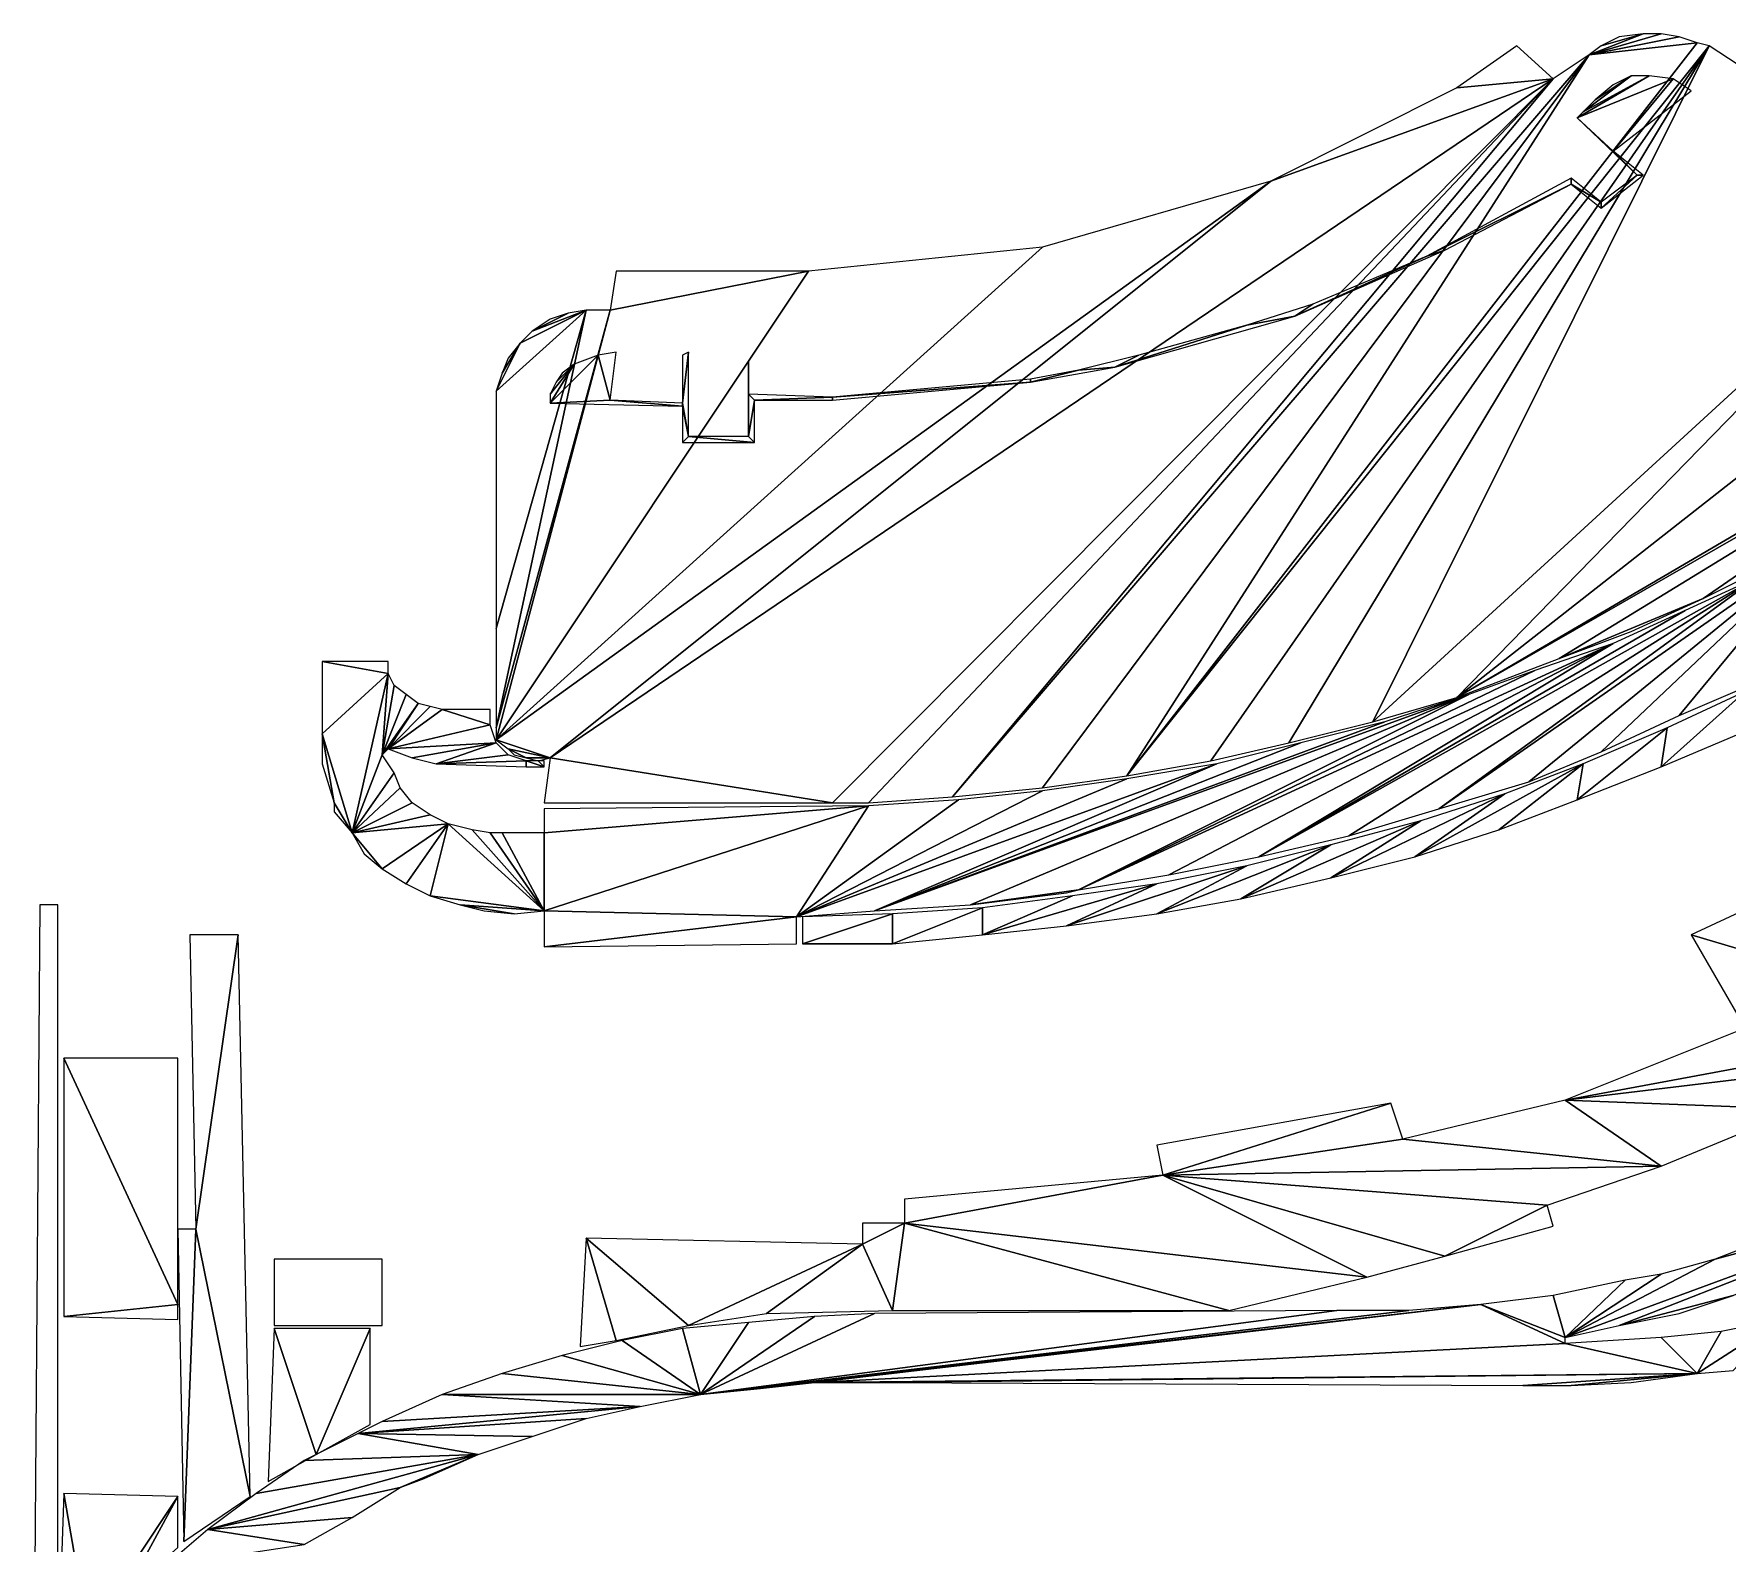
# Model space of a CAD drawing. Extents: x -35430092 to -35393830, y 11991942 to 12015432.
# Drawn here: x -35411066 to -35410281, y 12003744 to 12004443 of the extents above; entities that cross this region are included whole.
import ezdxf

# ---------------------------------------------------------------- set-up
doc = ezdxf.new("R2010")
doc.units = 0

msp = doc.modelspace()

# ---------------------------------------------------------------- linework, layer by layer
at = {"layer": 'mg_to_dxf', "color": 52}
for points in [[(-35410344.64, 12004433.68), (-35410344.64, 12004433.68), (-35410319.59, 12004443.43), (-35410339.08, 12004437.86)], [(-35410344.64, 12004433.68), (-35410344.64, 12004433.68), (-35410311.24, 12004443.43), (-35410319.59, 12004443.43)], [(-35410344.64, 12004433.68), (-35410344.64, 12004433.68), (-35410302.88, 12004442.04), (-35410311.24, 12004443.43)], [(-35410294.53, 12004439.25), (-35410294.53, 12004439.25), (-35410302.88, 12004442.04), (-35410344.64, 12004433.68)], [(-35410339.08, 12004437.86), (-35410339.08, 12004437.86), (-35410319.59, 12004443.43), (-35410330.72, 12004442.04)], [(-35410294.53, 12004439.25), (-35410294.53, 12004439.25), (-35410559.02, 12004099.6), (-35410288.96, 12004437.86)], [(-35410294.53, 12004439.25), (-35410294.53, 12004439.25), (-35410344.64, 12004433.68), (-35410559.02, 12004099.6)], [(-35410288.96, 12004437.86), (-35410288.96, 12004437.86), (-35410559.02, 12004099.6), (-35410520.04, 12004106.56)], [(-35410288.96, 12004437.86), (-35410288.96, 12004437.86), (-35410520.04, 12004106.56), (-35410483.85, 12004114.91)], [(-35410444.87, 12004124.65), (-35410444.87, 12004124.65), (-35410288.96, 12004437.86), (-35410483.85, 12004114.91)], [(-35410180.38, 12004366.87), (-35410180.38, 12004366.87), (-35410288.96, 12004437.86), (-35410444.87, 12004124.65)], [(-35410361.35, 12004422.55), (-35410361.35, 12004422.55), (-35410378.05, 12004437.86), (-35410405.89, 12004418.37)], [(-35410344.64, 12004433.68), (-35410344.64, 12004433.68), (-35410639.76, 12004089.85), (-35410598, 12004094.03)], [(-35410361.35, 12004422.55), (-35410361.35, 12004422.55), (-35410639.76, 12004089.85), (-35410344.64, 12004433.68)], [(-35410344.64, 12004433.68), (-35410344.64, 12004433.68), (-35410598, 12004094.03), (-35410559.02, 12004099.6)], [(-35410826.29, 12004107.95), (-35410826.29, 12004107.95), (-35410695.44, 12004087.07), (-35410361.35, 12004422.55)], [(-35410492.2, 12004375.22), (-35410492.2, 12004375.22), (-35410826.29, 12004107.95), (-35410361.35, 12004422.55)], [(-35410361.35, 12004422.55), (-35410361.35, 12004422.55), (-35410695.44, 12004087.07), (-35410678.73, 12004087.07)], [(-35410361.35, 12004422.55), (-35410361.35, 12004422.55), (-35410678.73, 12004087.07), (-35410639.76, 12004089.85)], [(-35410361.35, 12004422.55), (-35410361.35, 12004422.55), (-35410405.89, 12004418.37), (-35410492.2, 12004375.22)], [(-35410350.21, 12004404.45), (-35410350.21, 12004404.45), (-35410316.8, 12004423.94), (-35410347.43, 12004407.24)], [(-35410350.21, 12004404.45), (-35410350.21, 12004404.45), (-35410305.67, 12004422.55), (-35410316.8, 12004423.94)], [(-35410333.51, 12004389.14), (-35410333.51, 12004389.14), (-35410305.67, 12004422.55), (-35410350.21, 12004404.45)], [(-35410347.43, 12004407.24), (-35410347.43, 12004407.24), (-35410325.16, 12004423.94), (-35410341.86, 12004412.8)], [(-35410347.43, 12004407.24), (-35410347.43, 12004407.24), (-35410316.8, 12004423.94), (-35410325.16, 12004423.94)], [(-35410341.86, 12004412.8), (-35410341.86, 12004412.8), (-35410325.16, 12004423.94), (-35410333.51, 12004419.76)], [(-35410333.51, 12004389.14), (-35410333.51, 12004389.14), (-35410297.32, 12004416.98), (-35410305.67, 12004422.55)], [(-35410333.51, 12004389.14), (-35410333.51, 12004389.14), (-35410350.21, 12004404.45), (-35410322.37, 12004378)], [(-35410319.59, 12004378), (-35410319.59, 12004378), (-35410333.51, 12004389.14), (-35410322.37, 12004378)], [(-35410851.35, 12004116.3), (-35410851.35, 12004116.3), (-35410826.29, 12004107.95), (-35410492.2, 12004375.22)], [(-35410851.35, 12004116.3), (-35410851.35, 12004116.3), (-35410492.2, 12004375.22), (-35410598, 12004344.59)], [(-35410419.81, 12004340.42), (-35410419.81, 12004340.42), (-35410353, 12004373.83), (-35410353, 12004376.61)], [(-35410411.46, 12004343.2), (-35410411.46, 12004343.2), (-35410353, 12004373.83), (-35410419.81, 12004340.42)], [(-35410353, 12004373.83), (-35410353, 12004373.83), (-35410339.08, 12004365.47), (-35410353, 12004376.61)], [(-35410353, 12004373.83), (-35410353, 12004373.83), (-35410339.08, 12004362.69), (-35410339.08, 12004365.47)], [(-35410339.08, 12004362.69), (-35410339.08, 12004362.69), (-35410322.37, 12004378), (-35410339.08, 12004365.47)], [(-35410339.08, 12004362.69), (-35410339.08, 12004362.69), (-35410319.59, 12004378), (-35410322.37, 12004378)], [(-35410405.89, 12004135.79), (-35410405.89, 12004135.79), (-35410180.38, 12004366.87), (-35410444.87, 12004124.65)], [(-35410146.98, 12004339.03), (-35410146.98, 12004339.03), (-35410180.38, 12004366.87), (-35410405.89, 12004135.79)], [(-35410851.35, 12004116.3), (-35410851.35, 12004116.3), (-35410598, 12004344.59), (-35410706.57, 12004333.46)], [(-35410481.06, 12004312.58), (-35410481.06, 12004312.58), (-35410411.46, 12004343.2), (-35410419.81, 12004340.42)], [(-35410481.06, 12004312.58), (-35410481.06, 12004312.58), (-35410419.81, 12004340.42), (-35410472.71, 12004318.15)], [(-35410706.57, 12004333.46), (-35410706.57, 12004333.46), (-35410798.45, 12004315.36), (-35410851.35, 12004116.3)], [(-35410706.57, 12004333.46), (-35410706.57, 12004333.46), (-35410795.66, 12004333.46), (-35410798.45, 12004315.36)], [(-35410113.57, 12004307.01), (-35410113.57, 12004307.01), (-35410146.98, 12004339.03), (-35410405.89, 12004135.79)], [(-35410503.34, 12004308.4), (-35410503.34, 12004308.4), (-35410481.06, 12004312.58), (-35410472.71, 12004318.15)], [(-35410851.35, 12004277.78), (-35410851.35, 12004277.78), (-35410809.58, 12004315.36), (-35410840.21, 12004300.05)], [(-35410851.35, 12004167.81), (-35410851.35, 12004167.81), (-35410809.58, 12004315.36), (-35410851.35, 12004277.78)], [(-35410851.35, 12004121.87), (-35410851.35, 12004121.87), (-35410809.58, 12004315.36), (-35410851.35, 12004167.81)], [(-35410851.35, 12004121.87), (-35410851.35, 12004121.87), (-35410798.45, 12004315.36), (-35410809.58, 12004315.36)], [(-35410851.35, 12004121.87), (-35410851.35, 12004121.87), (-35410798.45, 12004315.36), (-35410851.35, 12004121.87)], [(-35410851.35, 12004121.87), (-35410851.35, 12004121.87), (-35410798.45, 12004315.36)], [(-35410851.35, 12004116.3), (-35410851.35, 12004116.3), (-35410798.45, 12004315.36), (-35410851.35, 12004121.87)], [(-35410840.21, 12004300.05), (-35410840.21, 12004300.05), (-35410809.58, 12004315.36), (-35410834.64, 12004305.62)], [(-35410809.58, 12004315.36), (-35410809.58, 12004315.36), (-35410817.94, 12004313.97), (-35410834.64, 12004305.62)], [(-35410834.64, 12004305.62), (-35410834.64, 12004305.62), (-35410817.94, 12004313.97), (-35410826.29, 12004311.19)], [(-35410564.59, 12004288.91), (-35410564.59, 12004288.91), (-35410481.06, 12004312.58), (-35410503.34, 12004308.4)], [(-35410564.59, 12004288.91), (-35410564.59, 12004288.91), (-35410503.34, 12004308.4), (-35410553.45, 12004294.48)], [(-35410113.57, 12004307.01), (-35410113.57, 12004307.01), (-35410405.89, 12004135.79), (-35410121.92, 12004298.66)], [(-35410851.35, 12004277.78), (-35410851.35, 12004277.78), (-35410840.21, 12004300.05), (-35410848.56, 12004286.13)], [(-35410848.56, 12004286.13), (-35410848.56, 12004286.13), (-35410840.21, 12004300.05), (-35410845.78, 12004293.09)], [(-35410826.29, 12004272.21), (-35410826.29, 12004272.21), (-35410804.02, 12004294.48), (-35410815.15, 12004290.3)], [(-35410798.45, 12004273.6), (-35410798.45, 12004273.6), (-35410804.02, 12004294.48), (-35410826.29, 12004272.21)], [(-35410798.45, 12004273.6), (-35410798.45, 12004273.6), (-35410795.66, 12004295.87), (-35410804.02, 12004294.48)], [(-35410762.26, 12004256.9), (-35410762.26, 12004256.9), (-35410762.26, 12004295.87), (-35410765.04, 12004272.21)], [(-35410765.04, 12004272.21), (-35410765.04, 12004272.21), (-35410762.26, 12004295.87), (-35410765.04, 12004294.48)], [(-35410581.29, 12004287.52), (-35410581.29, 12004287.52), (-35410564.59, 12004288.91), (-35410553.45, 12004294.48)], [(-35410121.92, 12004298.66), (-35410121.92, 12004298.66), (-35410405.89, 12004135.79), (-35410358.56, 12004153.89)], [(-35410358.56, 12004153.89), (-35410358.56, 12004153.89), (-35410291.75, 12004181.73), (-35410121.92, 12004298.66)], [(-35410121.92, 12004298.66), (-35410121.92, 12004298.66), (-35410291.75, 12004181.73), (-35410261.12, 12004197.04)], [(-35410826.29, 12004276.38), (-35410826.29, 12004276.38), (-35410815.15, 12004290.3), (-35410823.5, 12004281.95)], [(-35410826.29, 12004272.21), (-35410826.29, 12004272.21), (-35410815.15, 12004290.3), (-35410826.29, 12004276.38)], [(-35410823.5, 12004281.95), (-35410823.5, 12004281.95), (-35410815.15, 12004290.3), (-35410820.72, 12004286.13)], [(-35410734.41, 12004256.9), (-35410734.41, 12004256.9), (-35410734.41, 12004276.38), (-35410734.41, 12004291.7)], [(-35410734.41, 12004276.38), (-35410734.41, 12004276.38), (-35410734.41, 12004291.7)], [(-35410603.56, 12004281.95), (-35410603.56, 12004281.95), (-35410564.59, 12004288.91), (-35410581.29, 12004287.52)], [(-35410603.56, 12004281.95), (-35410603.56, 12004281.95), (-35410581.29, 12004287.52), (-35410603.56, 12004283.34)], [(-35410695.44, 12004274.99), (-35410695.44, 12004274.99), (-35410603.56, 12004281.95), (-35410603.56, 12004283.34)], [(-35410695.44, 12004273.6), (-35410695.44, 12004273.6), (-35410603.56, 12004281.95), (-35410695.44, 12004274.99)], [(-35410765.04, 12004270.82), (-35410765.04, 12004270.82), (-35410798.45, 12004273.6), (-35410826.29, 12004272.21)], [(-35410765.04, 12004272.21), (-35410765.04, 12004272.21), (-35410798.45, 12004273.6), (-35410765.04, 12004270.82)], [(-35410762.26, 12004256.9), (-35410762.26, 12004256.9), (-35410765.04, 12004272.21), (-35410765.04, 12004270.82)], [(-35410762.26, 12004256.9), (-35410762.26, 12004256.9), (-35410765.04, 12004270.82), (-35410765.04, 12004254.11)], [(-35410734.41, 12004276.38), (-35410734.41, 12004276.38), (-35410731.63, 12004273.6), (-35410695.44, 12004274.99)], [(-35410734.41, 12004256.9), (-35410734.41, 12004256.9), (-35410731.63, 12004273.6), (-35410734.41, 12004276.38)], [(-35410734.41, 12004256.9), (-35410734.41, 12004256.9), (-35410731.63, 12004254.11), (-35410731.63, 12004273.6)], [(-35410695.44, 12004274.99), (-35410695.44, 12004274.99), (-35410731.63, 12004273.6), (-35410695.44, 12004273.6)], [(-35410731.63, 12004254.11), (-35410731.63, 12004254.11), (-35410762.26, 12004256.9), (-35410765.04, 12004254.11)], [(-35410734.41, 12004256.9), (-35410734.41, 12004256.9), (-35410762.26, 12004256.9), (-35410731.63, 12004254.11)], [(-35410414.25, 12004084.28), (-35410414.25, 12004084.28), (-35410372.49, 12004096.81), (-35410236.07, 12004208.17)], [(-35410266.69, 12004191.47), (-35410266.69, 12004191.47), (-35410414.25, 12004084.28), (-35410236.07, 12004208.17)], [(-35410236.07, 12004208.17), (-35410236.07, 12004208.17), (-35410372.49, 12004096.81), (-35410339.08, 12004110.73)], [(-35410236.07, 12004208.17), (-35410236.07, 12004208.17), (-35410339.08, 12004110.73), (-35410302.88, 12004127.44)], [(-35410302.88, 12004127.44), (-35410302.88, 12004127.44), (-35410263.91, 12004144.14), (-35410236.07, 12004208.17)], [(-35410497.77, 12004062.01), (-35410497.77, 12004062.01), (-35410456.01, 12004071.76), (-35410266.69, 12004191.47)], [(-35410300.1, 12004176.16), (-35410300.1, 12004176.16), (-35410497.77, 12004062.01), (-35410266.69, 12004191.47)], [(-35410266.69, 12004191.47), (-35410266.69, 12004191.47), (-35410456.01, 12004071.76), (-35410414.25, 12004084.28)], [(-35410333.51, 12004160.85), (-35410333.51, 12004160.85), (-35410497.77, 12004062.01), (-35410300.1, 12004176.16)], [(-35410358.56, 12004153.89), (-35410358.56, 12004153.89), (-35410325.16, 12004166.41), (-35410291.75, 12004181.73)], [(-35410581.29, 12004046.7), (-35410581.29, 12004046.7), (-35410539.53, 12004053.66), (-35410333.51, 12004160.85)], [(-35410369.7, 12004148.32), (-35410369.7, 12004148.32), (-35410581.29, 12004046.7), (-35410333.51, 12004160.85)], [(-35410333.51, 12004160.85), (-35410333.51, 12004160.85), (-35410539.53, 12004053.66), (-35410497.77, 12004062.01)], [(-35410901.46, 12004146.93), (-35410901.46, 12004146.93), (-35410932.08, 12004152.49), (-35410932.08, 12004119.08)], [(-35410901.46, 12004146.93), (-35410901.46, 12004146.93), (-35410901.46, 12004152.49), (-35410932.08, 12004152.49)], [(-35410918.16, 12004073.15), (-35410918.16, 12004073.15), (-35410901.46, 12004146.93), (-35410932.08, 12004119.08)], [(-35410904.24, 12004109.34), (-35410904.24, 12004109.34), (-35410901.46, 12004146.93), (-35410918.16, 12004073.15)], [(-35410904.24, 12004109.34), (-35410904.24, 12004109.34), (-35410898.67, 12004141.36), (-35410901.46, 12004146.93)], [(-35410581.29, 12004046.7), (-35410581.29, 12004046.7), (-35410369.7, 12004148.32), (-35410400.33, 12004137.18)], [(-35410904.24, 12004109.34), (-35410904.24, 12004109.34), (-35410893.11, 12004137.18), (-35410898.67, 12004141.36)], [(-35410904.24, 12004109.34), (-35410904.24, 12004109.34), (-35410887.54, 12004133), (-35410893.11, 12004137.18)], [(-35410675.95, 12004036.95), (-35410675.95, 12004036.95), (-35410631.4, 12004039.74), (-35410400.33, 12004137.18)], [(-35410439.3, 12004124.65), (-35410439.3, 12004124.65), (-35410675.95, 12004036.95), (-35410400.33, 12004137.18)], [(-35410400.33, 12004137.18), (-35410400.33, 12004137.18), (-35410631.4, 12004039.74), (-35410581.29, 12004046.7)], [(-35410272.26, 12004138.57), (-35410272.26, 12004138.57), (-35410311.24, 12004103.77), (-35410275.04, 12004119.08)], [(-35410308.45, 12004121.87), (-35410308.45, 12004121.87), (-35410311.24, 12004103.77), (-35410272.26, 12004138.57)], [(-35410904.24, 12004109.34), (-35410904.24, 12004109.34), (-35410901.46, 12004112.12), (-35410887.54, 12004133)], [(-35410887.54, 12004133), (-35410887.54, 12004133), (-35410901.46, 12004112.12), (-35410881.97, 12004131.61)], [(-35410881.97, 12004131.61), (-35410881.97, 12004131.61), (-35410901.46, 12004112.12), (-35410876.4, 12004130.22)], [(-35410901.46, 12004112.12), (-35410901.46, 12004112.12), (-35410854.13, 12004123.26), (-35410876.4, 12004130.22)], [(-35410854.13, 12004123.26), (-35410854.13, 12004123.26), (-35410854.13, 12004130.22), (-35410876.4, 12004130.22)], [(-35410901.46, 12004112.12), (-35410901.46, 12004112.12), (-35410851.35, 12004114.91), (-35410854.13, 12004123.26)], [(-35410478.28, 12004114.91), (-35410478.28, 12004114.91), (-35410675.95, 12004036.95), (-35410439.3, 12004124.65)], [(-35410308.45, 12004121.87), (-35410308.45, 12004121.87), (-35410350.21, 12004088.46), (-35410311.24, 12004103.77)], [(-35410308.45, 12004121.87), (-35410308.45, 12004121.87), (-35410347.43, 12004105.16), (-35410350.21, 12004088.46)], [(-35410926.52, 12004087.07), (-35410926.52, 12004087.07), (-35410932.08, 12004119.08), (-35410932.08, 12004105.16)], [(-35410918.16, 12004073.15), (-35410918.16, 12004073.15), (-35410932.08, 12004119.08), (-35410926.52, 12004087.07)], [(-35410901.46, 12004112.12), (-35410901.46, 12004112.12), (-35410890.32, 12004107.95), (-35410851.35, 12004114.91)], [(-35410851.35, 12004114.91), (-35410851.35, 12004114.91), (-35410890.32, 12004107.95), (-35410879.19, 12004105.16)], [(-35410845.78, 12004109.34), (-35410845.78, 12004109.34), (-35410851.35, 12004114.91), (-35410879.19, 12004105.16)], [(-35410851.35, 12004116.3), (-35410851.35, 12004116.3), (-35410845.78, 12004112.12), (-35410826.29, 12004107.95)], [(-35410845.78, 12004112.12), (-35410845.78, 12004112.12), (-35410837.43, 12004107.95), (-35410826.29, 12004107.95)], [(-35410845.78, 12004112.12), (-35410845.78, 12004112.12), (-35410842.99, 12004109.34), (-35410837.43, 12004107.95)], [(-35410517.26, 12004105.16), (-35410517.26, 12004105.16), (-35410675.95, 12004036.95), (-35410478.28, 12004114.91)], [(-35410918.16, 12004073.15), (-35410918.16, 12004073.15), (-35410898.67, 12004100.99), (-35410904.24, 12004109.34)], [(-35410837.43, 12004106.56), (-35410837.43, 12004106.56), (-35410845.78, 12004109.34), (-35410879.19, 12004105.16)], [(-35410837.43, 12004106.56), (-35410837.43, 12004106.56), (-35410879.19, 12004105.16), (-35410837.43, 12004103.77)], [(-35410826.29, 12004107.95), (-35410826.29, 12004107.95), (-35410837.43, 12004107.95), (-35410831.86, 12004106.56)], [(-35410829.07, 12004103.77), (-35410829.07, 12004103.77), (-35410837.43, 12004106.56), (-35410837.43, 12004103.77)], [(-35410829.07, 12004103.77), (-35410829.07, 12004103.77), (-35410831.86, 12004106.56), (-35410837.43, 12004106.56)], [(-35410829.07, 12004103.77), (-35410829.07, 12004103.77), (-35410829.07, 12004106.56), (-35410831.86, 12004106.56)], [(-35410826.29, 12004107.95), (-35410826.29, 12004107.95), (-35410829.07, 12004087.07), (-35410695.44, 12004087.07)], [(-35410712.14, 12004034.17), (-35410712.14, 12004034.17), (-35410675.95, 12004036.95), (-35410517.26, 12004105.16)], [(-35410559.02, 12004098.2), (-35410559.02, 12004098.2), (-35410712.14, 12004034.17), (-35410517.26, 12004105.16)], [(-35410383.62, 12004091.24), (-35410383.62, 12004091.24), (-35410425.38, 12004062.01), (-35410347.43, 12004105.16)], [(-35410347.43, 12004105.16), (-35410347.43, 12004105.16), (-35410425.38, 12004062.01), (-35410386.41, 12004074.54)], [(-35410347.43, 12004105.16), (-35410347.43, 12004105.16), (-35410386.41, 12004074.54), (-35410350.21, 12004088.46)], [(-35410895.89, 12004094.03), (-35410895.89, 12004094.03), (-35410898.67, 12004100.99), (-35410918.16, 12004073.15)], [(-35410598, 12004092.64), (-35410598, 12004092.64), (-35410712.14, 12004034.17), (-35410559.02, 12004098.2)], [(-35410890.32, 12004087.07), (-35410890.32, 12004087.07), (-35410895.89, 12004094.03), (-35410918.16, 12004073.15)], [(-35410636.97, 12004088.46), (-35410636.97, 12004088.46), (-35410712.14, 12004034.17), (-35410598, 12004092.64)], [(-35410422.6, 12004078.72), (-35410422.6, 12004078.72), (-35410464.36, 12004052.27), (-35410383.62, 12004091.24)], [(-35410383.62, 12004091.24), (-35410383.62, 12004091.24), (-35410464.36, 12004052.27), (-35410425.38, 12004062.01)], [(-35410926.52, 12004087.07), (-35410926.52, 12004087.07), (-35410926.52, 12004082.89), (-35410918.16, 12004073.15)], [(-35410881.97, 12004081.5), (-35410881.97, 12004081.5), (-35410890.32, 12004087.07), (-35410918.16, 12004073.15)], [(-35410881.97, 12004081.5), (-35410881.97, 12004081.5), (-35410918.16, 12004073.15), (-35410873.62, 12004077.32)], [(-35410678.73, 12004085.68), (-35410678.73, 12004085.68), (-35410829.07, 12004084.28), (-35410829.07, 12004073.15)], [(-35410829.07, 12004036.95), (-35410829.07, 12004036.95), (-35410678.73, 12004085.68), (-35410829.07, 12004073.15)], [(-35410829.07, 12004036.95), (-35410829.07, 12004036.95), (-35410712.14, 12004034.17), (-35410678.73, 12004085.68)], [(-35410678.73, 12004085.68), (-35410678.73, 12004085.68), (-35410712.14, 12004034.17), (-35410636.97, 12004088.46)], [(-35410918.16, 12004073.15), (-35410918.16, 12004073.15), (-35410904.24, 12004056.44), (-35410873.62, 12004077.32)], [(-35410918.16, 12004073.15), (-35410918.16, 12004073.15), (-35410912.6, 12004063.4), (-35410904.24, 12004056.44)], [(-35410893.11, 12004049.48), (-35410893.11, 12004049.48), (-35410873.62, 12004077.32), (-35410904.24, 12004056.44)], [(-35410881.97, 12004043.91), (-35410881.97, 12004043.91), (-35410873.62, 12004077.32), (-35410893.11, 12004049.48)], [(-35410829.07, 12004036.95), (-35410829.07, 12004036.95), (-35410873.62, 12004077.32), (-35410881.97, 12004043.91)], [(-35410873.62, 12004077.32), (-35410873.62, 12004077.32), (-35410829.07, 12004036.95), (-35410862.48, 12004074.54)], [(-35410862.48, 12004074.54), (-35410862.48, 12004074.54), (-35410829.07, 12004036.95), (-35410854.13, 12004073.15)], [(-35410829.07, 12004036.95), (-35410829.07, 12004036.95), (-35410848.56, 12004073.15), (-35410854.13, 12004073.15)], [(-35410829.07, 12004036.95), (-35410829.07, 12004036.95), (-35410829.07, 12004073.15), (-35410848.56, 12004073.15)], [(-35410464.36, 12004067.58), (-35410464.36, 12004067.58), (-35410506.12, 12004042.52), (-35410422.6, 12004078.72)], [(-35410422.6, 12004078.72), (-35410422.6, 12004078.72), (-35410506.12, 12004042.52), (-35410464.36, 12004052.27)], [(-35410503.34, 12004057.83), (-35410503.34, 12004057.83), (-35410545.1, 12004035.56), (-35410464.36, 12004067.58)], [(-35410464.36, 12004067.58), (-35410464.36, 12004067.58), (-35410545.1, 12004035.56), (-35410506.12, 12004042.52)], [(-35410545.1, 12004049.48), (-35410545.1, 12004049.48), (-35410586.86, 12004029.99), (-35410503.34, 12004057.83)], [(-35410503.34, 12004057.83), (-35410503.34, 12004057.83), (-35410586.86, 12004029.99), (-35410545.1, 12004035.56)], [(-35410160.9, 12003985.45), (-35410160.9, 12003985.45), (-35410216.58, 12004063.4), (-35410297.32, 12004025.82)], [(-35410584.07, 12004043.91), (-35410584.07, 12004043.91), (-35410625.84, 12004025.82), (-35410545.1, 12004049.48)], [(-35410545.1, 12004049.48), (-35410545.1, 12004049.48), (-35410625.84, 12004025.82), (-35410586.86, 12004029.99)], [(-35410868.05, 12004039.74), (-35410868.05, 12004039.74), (-35410829.07, 12004036.95), (-35410881.97, 12004043.91)], [(-35410581.29, 12004046.7), (-35410581.29, 12004046.7), (-35410631.4, 12004039.74), (-35410586.86, 12004045.31)], [(-35410625.84, 12004038.35), (-35410625.84, 12004038.35), (-35410625.84, 12004025.82), (-35410584.07, 12004043.91)], [(-35411054.58, 12003684.77), (-35411054.58, 12004039.74), (-35411062.94, 12004039.74), (-35411065.72, 12003670.85)], [(-35410856.91, 12004036.95), (-35410856.91, 12004036.95), (-35410842.99, 12004035.56), (-35410868.05, 12004039.74)], [(-35410842.99, 12004035.56), (-35410842.99, 12004035.56), (-35410829.07, 12004036.95), (-35410868.05, 12004039.74)], [(-35410829.07, 12004036.95), (-35410829.07, 12004036.95), (-35410829.07, 12004020.25), (-35410712.14, 12004034.17)], [(-35410712.14, 12004034.17), (-35410712.14, 12004034.17), (-35410829.07, 12004020.25), (-35410712.14, 12004021.64)], [(-35410667.6, 12004035.56), (-35410667.6, 12004035.56), (-35410709.36, 12004021.64), (-35410667.6, 12004021.64)], [(-35410667.6, 12004035.56), (-35410667.6, 12004035.56), (-35410709.36, 12004034.17), (-35410709.36, 12004021.64)], [(-35410667.6, 12004021.64), (-35410667.6, 12004021.64), (-35410625.84, 12004025.82), (-35410625.84, 12004038.35)], [(-35410667.6, 12004021.64), (-35410667.6, 12004021.64), (-35410625.84, 12004038.35), (-35410667.6, 12004035.56)], [(-35410990.55, 12003889.4), (-35410990.55, 12003889.4), (-35410971.06, 12004025.82), (-35410993.33, 12004025.82)], [(-35410990.55, 12003889.4), (-35410990.55, 12003889.4), (-35410965.49, 12003765.51), (-35410971.06, 12004025.82)], [(-35410160.9, 12003985.45), (-35410160.9, 12003985.45), (-35410297.32, 12004025.82), (-35410272.26, 12003982.66)], [(-35410667.6, 12004021.64), (-35410667.6, 12004021.64), (-35410709.36, 12004021.64)], [(-35410160.9, 12003985.45), (-35410160.9, 12003985.45), (-35410272.26, 12003982.66), (-35410355.78, 12003949.26)], [(-35410205.44, 12003967.35), (-35410205.44, 12003967.35), (-35410160.9, 12003985.45), (-35410355.78, 12003949.26)], [(-35410998.9, 12003854.6), (-35410998.9, 12003854.6), (-35411051.8, 12003968.74), (-35411051.8, 12003849.03)], [(-35410998.9, 12003854.6), (-35410998.9, 12003854.6), (-35410998.9, 12003968.74), (-35411051.8, 12003968.74)], [(-35410355.78, 12003949.26), (-35410355.78, 12003949.26), (-35410247.2, 12003945.08), (-35410205.44, 12003967.35)], [(-35410542.31, 12003914.46), (-35410542.31, 12003914.46), (-35410436.52, 12003947.86), (-35410545.1, 12003928.38)], [(-35410430.95, 12003931.16), (-35410430.95, 12003931.16), (-35410436.52, 12003947.86), (-35410542.31, 12003914.46)], [(-35410311.24, 12003918.63), (-35410311.24, 12003918.63), (-35410355.78, 12003949.26), (-35410430.95, 12003931.16)], [(-35410247.2, 12003945.08), (-35410247.2, 12003945.08), (-35410355.78, 12003949.26), (-35410311.24, 12003918.63)], [(-35410430.95, 12003931.16), (-35410430.95, 12003931.16), (-35410542.31, 12003914.46), (-35410311.24, 12003918.63)], [(-35410311.24, 12003918.63), (-35410311.24, 12003918.63), (-35410542.31, 12003914.46), (-35410364.13, 12003900.53)], [(-35410447.66, 12003867.13), (-35410447.66, 12003867.13), (-35410542.31, 12003914.46), (-35410662.03, 12003892.18)], [(-35410662.03, 12003892.18), (-35410662.03, 12003892.18), (-35410542.31, 12003914.46), (-35410662.03, 12003903.32)], [(-35410364.13, 12003900.53), (-35410364.13, 12003900.53), (-35410542.31, 12003914.46), (-35410411.46, 12003876.87)], [(-35410411.46, 12003876.87), (-35410411.46, 12003876.87), (-35410542.31, 12003914.46), (-35410447.66, 12003867.13)], [(-35410364.13, 12003900.53), (-35410364.13, 12003900.53), (-35410411.46, 12003876.87), (-35410361.35, 12003890.79)], [(-35410355.78, 12003839.29), (-35410355.78, 12003839.29), (-35410330.72, 12003844.85), (-35410177.6, 12003904.71)], [(-35410355.78, 12003839.29), (-35410355.78, 12003839.29), (-35410177.6, 12003904.71), (-35410286.18, 12003875.48)], [(-35410330.72, 12003844.85), (-35410330.72, 12003844.85), (-35410277.83, 12003858.77), (-35410177.6, 12003904.71)], [(-35410286.18, 12003875.48), (-35410286.18, 12003875.48), (-35410177.6, 12003904.71), (-35410261.12, 12003885.22)], [(-35410990.55, 12003889.4), (-35410990.55, 12003889.4), (-35410998.9, 12003889.4), (-35410996.12, 12003744.63)], [(-35410990.55, 12003889.4), (-35410990.55, 12003889.4), (-35410996.12, 12003744.63), (-35410965.49, 12003765.51)], [(-35410795.66, 12003837.89), (-35410795.66, 12003837.89), (-35410809.58, 12003885.22), (-35410812.37, 12003835.11)], [(-35410762.26, 12003844.85), (-35410762.26, 12003844.85), (-35410809.58, 12003885.22), (-35410795.66, 12003837.89)], [(-35410681.52, 12003882.44), (-35410681.52, 12003882.44), (-35410809.58, 12003885.22), (-35410762.26, 12003844.85)], [(-35410662.03, 12003892.18), (-35410662.03, 12003892.18), (-35410681.52, 12003892.18), (-35410681.52, 12003882.44)], [(-35410667.6, 12003851.81), (-35410667.6, 12003851.81), (-35410662.03, 12003892.18), (-35410681.52, 12003882.44)], [(-35410511.69, 12003851.81), (-35410511.69, 12003851.81), (-35410662.03, 12003892.18), (-35410667.6, 12003851.81)], [(-35410447.66, 12003867.13), (-35410447.66, 12003867.13), (-35410662.03, 12003892.18), (-35410511.69, 12003851.81)], [(-35410681.52, 12003882.44), (-35410681.52, 12003882.44), (-35410762.26, 12003844.85), (-35410726.06, 12003850.42)], [(-35410667.6, 12003851.81), (-35410667.6, 12003851.81), (-35410681.52, 12003882.44), (-35410726.06, 12003850.42)], [(-35410904.24, 12003844.85), (-35410904.24, 12003875.48), (-35410954.36, 12003875.48), (-35410954.36, 12003844.85)], [(-35410355.78, 12003839.29), (-35410355.78, 12003839.29), (-35410286.18, 12003875.48), (-35410311.24, 12003868.52)], [(-35410355.78, 12003839.29), (-35410355.78, 12003839.29), (-35410327.94, 12003865.73), (-35410361.35, 12003858.77)], [(-35410355.78, 12003839.29), (-35410355.78, 12003839.29), (-35410311.24, 12003868.52), (-35410327.94, 12003865.73)], [(-35410998.9, 12003854.6), (-35410998.9, 12003854.6), (-35411051.8, 12003849.03), (-35410998.9, 12003847.64)], [(-35410756.69, 12003812.84), (-35410756.69, 12003812.84), (-35410703.79, 12003818.4), (-35410394.76, 12003854.6)], [(-35410756.69, 12003812.84), (-35410756.69, 12003812.84), (-35410394.76, 12003854.6), (-35410428.17, 12003851.81)], [(-35410703.79, 12003818.4), (-35410703.79, 12003818.4), (-35410355.78, 12003836.5), (-35410394.76, 12003854.6)], [(-35410355.78, 12003839.29), (-35410355.78, 12003839.29), (-35410361.35, 12003858.77), (-35410394.76, 12003854.6)], [(-35410394.76, 12003854.6), (-35410394.76, 12003854.6), (-35410355.78, 12003836.5), (-35410355.78, 12003839.29)], [(-35410330.72, 12003844.85), (-35410330.72, 12003844.85), (-35410302.88, 12003850.42), (-35410277.83, 12003858.77)], [(-35410756.69, 12003812.84), (-35410756.69, 12003812.84), (-35410734.41, 12003846.25), (-35410765.04, 12003843.46)], [(-35410756.69, 12003812.84), (-35410756.69, 12003812.84), (-35410461.58, 12003851.81), (-35410675.95, 12003850.42)], [(-35410756.69, 12003812.84), (-35410756.69, 12003812.84), (-35410428.17, 12003851.81), (-35410461.58, 12003851.81)], [(-35410756.69, 12003812.84), (-35410756.69, 12003812.84), (-35410675.95, 12003850.42), (-35410703.79, 12003849.03)], [(-35410734.41, 12003846.25), (-35410734.41, 12003846.25), (-35410756.69, 12003812.84), (-35410703.79, 12003849.03)], [(-35410294.53, 12003822.58), (-35410294.53, 12003822.58), (-35410277.83, 12003823.97), (-35410255.55, 12003847.64)], [(-35410294.53, 12003822.58), (-35410294.53, 12003822.58), (-35410255.55, 12003847.64), (-35410283.39, 12003842.07)], [(-35410934.87, 12003785), (-35410934.87, 12003785), (-35410954.36, 12003843.46), (-35410957.14, 12003772.47)], [(-35410934.87, 12003785), (-35410934.87, 12003785), (-35410909.81, 12003843.46), (-35410954.36, 12003843.46)], [(-35410934.87, 12003785), (-35410934.87, 12003785), (-35410909.81, 12003798.92), (-35410909.81, 12003843.46)], [(-35410820.72, 12003830.93), (-35410820.72, 12003830.93), (-35410756.69, 12003812.84), (-35410792.88, 12003837.89)], [(-35410756.69, 12003812.84), (-35410756.69, 12003812.84), (-35410765.04, 12003843.46), (-35410792.88, 12003837.89)], [(-35410294.53, 12003822.58), (-35410294.53, 12003822.58), (-35410311.24, 12003839.29), (-35410355.78, 12003836.5)], [(-35410294.53, 12003822.58), (-35410294.53, 12003822.58), (-35410283.39, 12003842.07), (-35410311.24, 12003839.29)], [(-35410848.56, 12003822.58), (-35410848.56, 12003822.58), (-35410756.69, 12003812.84), (-35410820.72, 12003830.93)], [(-35410703.79, 12003818.4), (-35410703.79, 12003818.4), (-35410294.53, 12003822.58), (-35410355.78, 12003836.5)], [(-35410876.4, 12003812.84), (-35410876.4, 12003812.84), (-35410756.69, 12003812.84), (-35410848.56, 12003822.58)], [(-35410703.79, 12003818.4), (-35410703.79, 12003818.4), (-35410673.17, 12003818.4), (-35410294.53, 12003822.58)], [(-35410673.17, 12003818.4), (-35410673.17, 12003818.4), (-35410375.27, 12003817.01), (-35410294.53, 12003822.58)], [(-35410294.53, 12003822.58), (-35410294.53, 12003822.58), (-35410375.27, 12003817.01), (-35410353, 12003817.01)], [(-35410294.53, 12003822.58), (-35410294.53, 12003822.58), (-35410353, 12003817.01), (-35410325.16, 12003818.4)], [(-35410756.69, 12003812.84), (-35410756.69, 12003812.84), (-35410728.85, 12003815.62), (-35410703.79, 12003818.4)], [(-35410915.38, 12003794.74), (-35410915.38, 12003794.74), (-35410784.53, 12003807.27), (-35410904.24, 12003800.31)], [(-35410809.58, 12003801.7), (-35410809.58, 12003801.7), (-35410784.53, 12003807.27), (-35410915.38, 12003794.74)], [(-35410904.24, 12003800.31), (-35410904.24, 12003800.31), (-35410784.53, 12003807.27), (-35410876.4, 12003812.84)], [(-35410784.53, 12003807.27), (-35410784.53, 12003807.27), (-35410756.69, 12003812.84), (-35410876.4, 12003812.84)], [(-35410834.64, 12003793.35), (-35410834.64, 12003793.35), (-35410809.58, 12003801.7), (-35410915.38, 12003794.74)], [(-35410859.7, 12003785), (-35410859.7, 12003785), (-35410915.38, 12003794.74), (-35410940.44, 12003782.21)], [(-35410859.7, 12003785), (-35410859.7, 12003785), (-35410834.64, 12003793.35), (-35410915.38, 12003794.74)], [(-35410984.98, 12003750.19), (-35410984.98, 12003750.19), (-35410859.7, 12003785), (-35410962.71, 12003766.9)], [(-35410895.89, 12003769.68), (-35410895.89, 12003769.68), (-35410859.7, 12003785), (-35410984.98, 12003750.19)], [(-35410859.7, 12003785), (-35410859.7, 12003785), (-35410940.44, 12003782.21), (-35410962.71, 12003766.9)], [(-35410895.89, 12003769.68), (-35410895.89, 12003769.68), (-35410884.75, 12003773.86), (-35410859.7, 12003785)], [(-35411040.66, 12003702.87), (-35411040.66, 12003702.87), (-35411051.8, 12003766.9), (-35411054.58, 12003687.55)], [(-35410998.9, 12003765.51), (-35410998.9, 12003765.51), (-35411051.8, 12003766.9), (-35411040.66, 12003702.87)], [(-35410984.98, 12003750.19), (-35410984.98, 12003750.19), (-35410918.16, 12003755.76), (-35410895.89, 12003769.68)], [(-35411023.96, 12003719.57), (-35411023.96, 12003719.57), (-35410998.9, 12003765.51), (-35411040.66, 12003702.87)], [(-35411023.96, 12003719.57), (-35411023.96, 12003719.57), (-35410998.9, 12003741.84), (-35410998.9, 12003765.51)], [(-35410940.44, 12003743.23), (-35410940.44, 12003743.23), (-35410918.16, 12003755.76), (-35410984.98, 12003750.19)], [(-35410940.44, 12003743.23), (-35410940.44, 12003743.23), (-35410984.98, 12003750.19), (-35411004.47, 12003733.49)]]:
    msp.add_3dface(points, dxfattribs=at)

doc.saveas('drawing.dxf')
